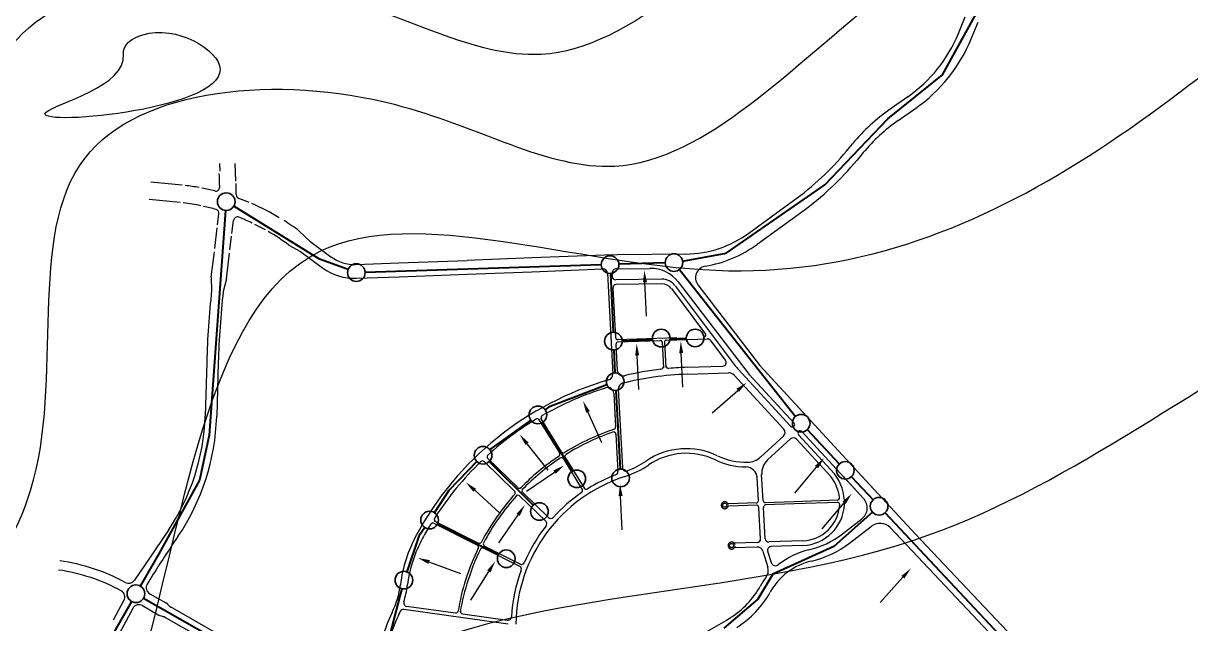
# Model space of a CAD drawing. Header units: millimetres. Extents: x 3174 to 4662, y 498 to 1092.
# Drawn here: x 3297.9 to 3541.3, y 760.7 to 886 of the extents above; entities that cross this region are included whole.
import ezdxf

# ---------------------------------------------------------------- set-up
doc = ezdxf.new("R2010")
doc.units = ezdxf.units.MM
doc.linetypes.add('HIDDEN', pattern=[0.375, 0.25, -0.125])
doc.layers.add('dgx', color=3, linetype='Continuous')
doc.layers.add('河流', color=5, linetype='Continuous')
doc.layers.add('干管', color=2, linetype='Continuous', lineweight=50)
doc.layers.add('节点', color=6, linetype='Continuous', lineweight=50)

msp = doc.modelspace()

# ---------------------------------------------------------------- linework, layer by layer
for p, q in [((3492.83, 883.86), (3494.25, 887.32)), ((3495.52, 882.76), (3496.94, 886.23)), ((3482.27, 870.62), (3478.58, 868.04)), ((3480.25, 865.66), (3483.93, 868.24)), ((3469.47, 859.29), (3470.77, 860.85)), ((3473, 858.99), (3471.7, 857.44)), ((3338.79, 856.74), (3338.85, 855.13)), ((3341.97, 856.74), (3342.1, 853.05)), ((3330.97, 852.22), (3324.42, 852.84)), ((3330.56, 848.58), (3324.11, 849.19)), ((3449.16, 842.19), (3458.47, 848.98)), ((3338.38, 843.91), (3338.66, 846.22)), ((3341.36, 842.14), (3341.69, 844.83)), ((3450.87, 839.85), (3460.18, 846.63)), ((3337.78, 839.01), (3338.3, 843.29)), ((3355.4, 842.63), (3357.6, 840.53)), ((3340.91, 838.69), (3341.26, 841.53)), ((3340.94, 838.71), (3341.28, 841.51)), ((3357.6, 840.53), (3362, 837.27)), ((3337.05, 833.01), (3337.7, 838.29)), ((3340.21, 832.63), (3340.86, 838.04)), ((3353.22, 839.69), (3355.65, 838.36)), ((3355.65, 838.36), (3360.27, 834.94)), ((3419.04, 837.56), (3403.86, 837)), ((3421.75, 837.66), (3419.04, 837.56)), ((3436.02, 837.83), (3421.75, 837.66)), ((3367.2, 835.66), (3376.14, 835.99)), ((3376.14, 835.99), (3390.38, 836.51)), ((3403.86, 837), (3390.38, 836.51)), ((3421.56, 834.76), (3428.57, 834.84)), ((3337.05, 833.01), (3337.12, 830.24)), ((3340.21, 832.63), (3339.53, 830.02)), ((3367.31, 832.76), (3376.2, 833.08)), ((3376.2, 833.08), (3390.39, 833.6)), ((3390.39, 833.6), (3403.92, 834.1)), ((3403.92, 834.1), (3418.67, 834.71)), ((3419.67, 833.8), (3420.77, 812.79)), ((3420.61, 833.73), (3420.64, 833.13)), ((3430.99, 832.58), (3421.37, 832.45)), ((3420.77, 830.72), (3421.35, 820.42)), ((3431, 831.61), (3421.39, 831.48)), ((3432.98, 830.63), (3440.12, 821.13)), ((3433.75, 831.21), (3446.31, 814.51)), ((3434.42, 832), (3449.22, 812.71)), ((3438.52, 831.42), (3451.44, 814.58)), ((3421.42, 818.98), (3421.7, 813.55)), ((3441.09, 819.84), (3444.27, 815.62)), ((3336.1, 815.28), (3335.76, 803.97)), ((3338.52, 815.21), (3338.18, 803.9)), ((3436.3, 814.2), (3443.71, 814.45)), ((3436.35, 812.75), (3444.93, 813.04)), ((3446.93, 813.77), (3457.85, 801.91)), ((3451.44, 814.58), (3475.14, 788.85)), ((3446.05, 812.58), (3456.46, 801.28)), ((3449.22, 812.71), (3458.56, 802.56)), ((3420.98, 808.81), (3421.35, 801.74)), ((3421.91, 809.62), (3422.37, 800.79)), ((3409.7, 796.31), (3405.34, 803.36)), ((3410.09, 796.58), (3405.77, 803.59)), ((3422.37, 800.79), (3422.77, 793.23)), ((3460.2, 800.78), (3473.07, 786.82)), ((3421.43, 800.23), (3421.84, 792.47)), ((3451.58, 795.47), (3456.4, 799.91)), ((3453.06, 794.86), (3457.81, 799.24)), ((3459.04, 799.18), (3466.24, 791.37)), ((3459.49, 800.13), (3466.98, 791.99)), ((3400.29, 788.36), (3393.97, 794.51)), ((3400.94, 789.08), (3394.71, 795.14)), ((3410.46, 795.07), (3414.47, 788.57)), ((3410.86, 795.35), (3414.86, 788.87)), ((3451.15, 786.39), (3450.88, 791.13)), ((3452.11, 786.4), (3451.81, 791.79)), ((3466.15, 791.46), (3466.24, 791.37)), ((3468.78, 791.46), (3473.07, 786.82)), ((3472.73, 791.46), (3483.82, 779.42)), ((3406.78, 782.05), (3401.34, 787.35)), ((3407.34, 782.86), (3401.99, 788.07)), ((3451.59, 778.42), (3451.23, 784.94)), ((3452.56, 778.42), (3452.2, 784.95)), ((3392.51, 777.08), (3383.25, 781.74)), ((3392.73, 777.52), (3383.6, 782.1)), ((3468.64, 779.41), (3472.7, 782.55)), ((3328.1, 780.23), (3325.33, 776.13)), ((3330.1, 778.87), (3328.93, 777.14)), ((3470.11, 777.5), (3474.7, 781.04)), ((3478.59, 780.73), (3504.68, 753.15)), ((3478.59, 780.73), (3481.86, 777.27)), ((3508.89, 752.93), (3483.82, 779.42)), ((3401.56, 772.53), (3393.81, 776.43)), ((3394.03, 776.86), (3401.65, 773.03)), ((3450.89, 777.65), (3446.08, 777.49)), ((3450.86, 776.68), (3446.11, 776.52)), ((3460.37, 777.98), (3453.31, 777.74)), ((3460.41, 777.01), (3453.73, 776.78)), ((3325.33, 776.13), (3321.01, 769.75)), ((3452.06, 775.83), (3453.08, 772.46)), ((3453.06, 775.85), (3453.78, 773.48)), ((3324.22, 766.94), (3327.58, 765.03)), ((3318.85, 765.57), (3316.62, 761.44)), ((3318.85, 765.57), (3316.62, 761.44)), ((3322.69, 764.47), (3326.14, 762.5)), ((3327.95, 764.74), (3328.42, 764.3)), ((3377.79, 764.34), (3387.96, 762.94)), ((3320.7, 763.89), (3314.55, 752.49)), ((3326.57, 762.32), (3327.19, 762.15)), ((3327.25, 762.15), (3347.68, 750.51)), ((3328.45, 764.25), (3347.18, 753.58)), ((3377.22, 763.69), (3398.94, 760.69)), ((3389.4, 762.74), (3398.81, 761.45))]:
    msp.add_line(p, q)
at = {"linetype": 'HIDDEN', "ltscale": 50}
for p, q in [((3421.62, 819.96), (3440.13, 820.6)), ((3421.66, 819.48), (3430.71, 819.79)), ((3431.06, 819.47), (3431.35, 814.05)), ((3431.55, 819.47), (3431.82, 814.16)), ((3431.87, 819.83), (3440.75, 820.14)), ((3467.78, 786.47), (3458.54, 786.15)), ((3450.9, 785.89), (3444.88, 785.68)), ((3450.94, 785.4), (3444.9, 785.2)), ((3458.54, 786.15), (3452.4, 785.94)), ((3458.6, 785.67), (3452.44, 785.46)), ((3467.8, 785.99), (3458.6, 785.67))]:
    msp.add_line(p, q, dxfattribs=at)
for centre in [(3444.11, 785.41), (3445.55, 776.99)]:
    msp.add_circle(centre, 0.436, dxfattribs=at)
for centre, radius, start, end in [((3465.05, 895.2), 30.01, 305.0111, 337.7933), ((3465.05, 895.2), 32.91, 305.0111, 337.7933), ((3501.63, 835.13), 40.17, 125.0111, 140.1954), ((3501.63, 835.13), 37.27, 125.0111, 140.1954), ((3422.25, 898.64), 61.47, 306.1013, 320.1954), ((3422.25, 898.64), 64.37, 306.1013, 320.1954), ((3292.38, 851.48), 46.43, 0.3929, 3.9073), ((3325.49, 802.28), 50.23, 79.645, 82.9764), ((3291.9, 851.5), 50.37, 358.5601, 1.2061), ((3325.49, 802.28), 50.23, 75.8453, 78.9718), ((3337.98, 851.79), 0.833, 255.8453, 0.3929), ((3343.09, 850.21), 0.833, 178.5601, 249.8366), ((3325.49, 802.28), 46.57, 78.3896, 82.938), ((3325.49, 802.28), 46.57, 74.3443, 77.6397), ((3337.83, 846.32), 0.833, 353.0835, 74.3443), ((3325.49, 802.28), 50.23, 67.1831, 69.8366), ((3325.49, 802.28), 50.23, 59.1678, 66.51), ((3342.51, 844.73), 0.833, 68.1465, 173.0835), ((3325.49, 802.28), 46.57, 64.4308, 68.1465), ((3325.49, 802.28), 50.23, 53.4484, 57.8261), ((3325.49, 802.28), 46.57, 60.6099, 63.6809), ((3325.49, 802.28), 46.57, 60.6099, 63.6809), ((3325.49, 802.28), 46.57, 53.4484, 59.8058), ((3435.76, 860.57), 22.75, 270.66, 306.1013), ((3435.76, 860.57), 25.65, 279.6035, 306.1013), ((3366.9, 843.88), 8.23, 233.4484, 272.1051), ((3366.9, 843.88), 11.13, 233.4484, 272.1051), ((3428.66, 827.58), 7.26, 37.5032, 90.66), ((3440.44, 832.89), 2.42, 99.6035, 217.5032), ((3418.71, 833.75), 0.968, 2.9975, 92.3749), ((3421.57, 833.79), 0.968, 90.66, 183.192), ((3421.36, 833.17), 0.726, 183.192, 270.7736), ((3431.03, 829.19), 3.39, 36.9386, 90.7736), ((3530.82, 809.5), 194.81, 173.8909, 178.3001), ((3530.82, 809.5), 192.39, 173.8793, 178.3001), ((3421.5, 830.76), 0.726, 90.66, 183.192), ((3431.03, 829.19), 2.42, 36.9386, 90.7736), ((3439.85, 820.93), 0.339, 271.9772, 36.9386), ((3421.9, 819), 0.484, 91.9772, 183.0034), ((3440.51, 819.4), 0.726, 36.9386, 91.9772), ((3443.69, 815.18), 0.726, 271.9773, 36.9386), ((3422.91, 813.61), 1.21, 183.0034, 283.3353), ((3438.61, 747.4), 66.84, 96.6939, 103.3353), ((3430.75, 814.36), 0.581, 276.6939, 3.0034), ((3432.39, 814.53), 0.581, 183.0034, 275.2935), ((3438.61, 747.4), 66.84, 91.9772, 95.2935), ((3444.98, 811.59), 1.45, 42.6456, 91.9773), ((3454.05, 820.33), 9.68, 216.9386, 222.6456), ((3438.61, 747.4), 66.84, 106.2497, 151.5541), ((3419.56, 812.73), 1.21, 286.2497, 2.9975), ((3423.12, 809.68), 1.21, 103.9661, 183.0034), ((3438.61, 747.4), 65.39, 98.2292, 103.9661), ((3438.61, 747.4), 65.39, 91.9772, 98.2292), ((3438.61, 747.4), 65.39, 107.0648, 119.8724), ((3419.77, 808.75), 1.21, 3.0034, 107.0648), ((3291.01, 805.3), 44.77, 325.9382, 358.2935), ((3291.01, 805.3), 47.19, 325.9382, 358.2935), ((3438.61, 747.4), 65.39, 121.1545, 132.1495), ((3405.03, 802.94), 0.484, 31.706, 121.1545), ((3406.28, 803.68), 0.484, 119.8724, 211.706), ((3436.45, 755.12), 48.64, 108.2235, 121.8745), ((3420.87, 801.71), 0.484, 288.4868, 3.0034), ((3455.74, 800.62), 0.968, 312.6456, 42.6456), ((3458.21, 802.23), 0.484, 222.6456, 42.6456), ((3459.85, 800.45), 0.484, 42.6456, 222.6456), ((3436.45, 755.12), 48.16, 108.6987, 121.8796), ((3420.95, 800.21), 0.484, 3.0034, 108.9708), ((3458.4, 798.59), 0.871, 42.6456, 132.6456), ((3409.28, 796.05), 0.484, 303.5683, 31.706), ((3410.51, 796.84), 0.484, 211.706, 301.8745), ((3411.27, 795.6), 0.484, 121.8796, 211.706), ((3436.11, 782.2), 15, 64.5147, 124.0596), ((3436.11, 782.2), 14.04, 64.5147, 124.0596), ((3438.61, 747.4), 65.39, 133.904, 147.213), ((3393.62, 794.14), 0.508, 45.8043, 133.904), ((3395.07, 795.5), 0.508, 132.1495, 225.8043), ((3436.45, 755.12), 48.64, 123.5683, 135.9645), ((3436.45, 755.12), 48.16, 123.6251, 135.9694), ((3410.05, 794.82), 0.484, 31.706, 123.6251), ((3417.14, 810.27), 19.84, 288.0155, 304.0596), ((3417.14, 810.27), 18.88, 290.4978, 304.0596), ((3448.61, 808.42), 15, 244.5147, 269.5271), ((3448.61, 808.42), 14.04, 244.5147, 271.077), ((3448.79, 798.5), 4.11, 271.077, 312.6456), ((3455.68, 792.01), 3.87, 132.6456, 183.2016), ((3433.45, 760.1), 32.91, 108.0155, 179.1367), ((3433.45, 760.1), 33.88, 110.8904, 121.905), ((3421.11, 792.43), 0.726, 290.8904, 3.0034), ((3423.49, 793.27), 0.726, 183.0034, 290.4978), ((3448.46, 790.99), 2.42, 3.2016, 89.5271), ((3448.46, 791.13), 2.42, 3.2016, 7.9392), ((3458.91, 785.82), 9.2, 7.4376, 37.1395), ((3458.91, 785.82), 10.16, 358.808, 37.4084), ((3401.28, 789.42), 0.484, 225.8043, 315.7105), ((3402.32, 788.41), 0.484, 135.7076, 225.8043), ((3413.86, 788.45), 0.581, 304.6423, 31.706), ((3415.24, 789.36), 0.581, 211.706, 301.905), ((3436.45, 755.12), 48.64, 137.7147, 152.3116), ((3436.45, 755.12), 48.16, 137.773, 152.2813), ((3399.96, 788.01), 0.484, 317.9689, 45.8043), ((3401, 787), 0.484, 45.8043, 138.0349), ((3433.45, 760.1), 33.88, 124.6423, 137.73), ((3450.66, 786.36), 0.484, 271.9772, 3.2016), ((3452.6, 786.43), 0.484, 183.2016, 271.9772), ((3467.55, 786.95), 0.484, 271.9772, 7.4376), ((3470.93, 784.85), 2.9, 307.6489, 42.6456), ((3450.74, 784.91), 0.484, 3.2016, 91.9772), ((3452.68, 784.98), 0.484, 91.9772, 183.2016), ((3460.1, 785.98), 8, 271.9772, 356.3), ((3460.09, 786), 8.99, 272.0183, 357.5139), ((3467.6, 785.5), 0.484, 356.3, 91.9772), ((3438.61, 747.4), 65.39, 148.6742, 151.5541), ((3383.25, 781.09), 0.581, 63.3043, 148.6742), ((3384.12, 782.49), 0.581, 147.213, 243.3043), ((3406.28, 781.53), 0.726, 321.747, 45.8043), ((3407.85, 783.38), 0.726, 225.8043, 317.73), ((3476.48, 778.74), 2.9, 43.4125, 127.6489), ((3406.01, 765.06), 29.77, 151.5541, 172.7296), ((3433.45, 760.1), 33.88, 141.747, 156.8949), ((3457.55, 793.78), 18.15, 283.0718, 307.6489), ((3488.31, 669.38), 192.39, 145.9382, 148.8315), ((3406.01, 765.06), 28.31, 151.5541, 172.7296), ((3436.45, 755.12), 48.64, 154.0051, 170.4708), ((3392.29, 776.65), 0.484, 334.0051, 63.3043), ((3392.95, 777.95), 0.484, 243.3043, 332.3116), ((3393.59, 776), 0.484, 63.3043, 154.0264), ((3394.24, 777.3), 0.484, 152.2813, 243.3043), ((3450.9, 775.48), 1.21, 16.8582, 91.9772), ((3450.87, 778.38), 0.726, 271.9772, 3.2016), ((3453.29, 778.46), 0.726, 183.2016, 271.9856), ((3453.76, 776.06), 0.726, 91.9772, 196.8582), ((3457.55, 793.78), 20.57, 283.0718, 307.6489), ((3436.45, 755.12), 48.16, 154.0264, 170.4195), ((3465.21, 760.78), 15.73, 103.0718, 128.9843), ((3300, 734.5), 37.75, 61.0404, 82.0447), ((3300, 734.5), 39.69, 61.2163, 82.0447), ((3433.45, 760.1), 33.88, 159.6415, 176.5828), ((3401.15, 772.09), 0.581, 339.6415, 63.3043), ((3401.76, 773.63), 0.581, 243.3043, 336.8949), ((3402.06, 774.15), 0.581, 320.1281, 332.2139), ((3450.76, 771.76), 2.42, 322.7682, 16.8582), ((3465.21, 760.78), 13.31, 103.0718, 150.7647), ((3454.71, 773.76), 0.968, 196.8582, 308.9843), ((3319.81, 770.56), 1.45, 241.2163, 325.9382), ((3465.21, 760.78), 15.73, 142.7682, 150.7647), ((3465.21, 760.78), 15.73, 142.7682, 150.7647), ((3317.58, 766.26), 1.45, 331.6693, 61.0404), ((3324.94, 768.2), 1.45, 148.8315, 240.3399), ((3358, 771.18), 18.63, 334.0897, 352.7296), ((3358, 771.18), 20.09, 342.8966, 352.7296), ((3435.65, 777.33), 18.15, 302.2045, 330.7647), ((3435.65, 777.33), 20.57, 302.2045, 330.7647), ((3321.98, 763.2), 1.45, 60.3399, 151.6693), ((3326.62, 763.35), 1.94, 46.3037, 60.3399), ((3329.09, 765), 0.968, 226.3037, 240.3399), ((3377.89, 765.06), 0.726, 162.8966, 262.1529), ((3327.1, 764.19), 1.94, 240.3399, 254.3762), ((3326.93, 761.22), 0.968, 60.3399, 74.3762), ((3401.53, 750.03), 29.77, 154.0897, 180), ((3401.53, 750.03), 28.31, 154.0897, 180), ((3358, 771.18), 20.09, 334.0897, 336.7561), ((3377.12, 762.97), 0.726, 82.1529, 156.7561), ((3388.03, 763.42), 0.484, 262.1529, 350.2731), ((3389.47, 763.22), 0.484, 170.2158, 262.1529), ((3398.91, 762.16), 0.726, 262.1529, 356.5828), ((3394.38, 842.85), 95.59, 296.8818, 302.2045)]:
    msp.add_arc(centre, radius, start, end)
at = {"ltscale": 50}
msp.add_arc((3421.83, 820.45), 0.484, 183.192, 271.9772, dxfattribs=at)
at = {"linetype": 'HIDDEN', "ltscale": 50}
for centre, radius, start, end in [((3430.72, 819.45), 0.339, 3.0034, 91.9772), ((3431.88, 819.49), 0.339, 91.9772, 183.0034), ((3444.11, 785.41), 0.726, 28.365, 335.5894), ((3444.88, 785.82), 0.145, 208.365, 271.9772), ((3444.9, 785.05), 0.145, 91.9772, 155.5894), ((3445.55, 776.99), 0.726, 30.1559, 333.7986), ((3446.31, 777.42), 0.145, 210.1559, 271.9772), ((3446.33, 776.6), 0.145, 91.9772, 153.7986)]:
    msp.add_arc(centre, radius, start, end, dxfattribs=at)
at = {"layer": 'dgx', "color": 1, "lineweight": 50}
msp.add_line((3404.12, 791.11), (3404.12, 791.11), dxfattribs=at)
at = {"layer": 'dgx'}
for points in [[(3268.44, 646.47), (3320.83, 745.61), (3359.73, 838.4), (3442.28, 834.43), (3583.57, 908.19), (3684.38, 962.12), (3708.98, 962.91)], [(3300.19, 618.71), (3370.04, 751.16), (3483.55, 778.12), (3570.07, 824.92), (3741.53, 902.64), (3757.4, 920.09)], [(3300.99, 595.71), (3416.88, 686.92), (3472.44, 740.85), (3569.28, 747.19), (3684.38, 800.33), (3803.44, 864.57)], [(3343.23, 574.94), (3528.55, 682.74), (3646.6, 716.98), (3769.73, 793.08), (3823.04, 833.66)], [(3380.04, 547.03), (3553.94, 648.5), (3740.53, 682.74), (3825.58, 748.69), (3838.27, 770.25)]]:
    msp.add_spline(points, degree=3, dxfattribs=at)
at = {"layer": '干管', "color": 1, "linetype": 'ByBlock', "lineweight": -3}
for p, q in [((3427.78, 824.86), (3427.47, 831.93)), ((3426.17, 809.58), (3425.85, 816.65)), ((3435.36, 810.07), (3435.05, 817.14)), ((3441.47, 804.72), (3446.81, 809.38)), ((3418.46, 798.4), (3415.58, 804.88)), ((3407.3, 792.7), (3402.89, 798.24)), ((3402.78, 788.33), (3408.62, 792.33)), ((3458.71, 787.92), (3463.25, 793.36)), ((3397.24, 783.77), (3391.98, 788.52)), ((3422.7, 780.27), (3422.39, 787.35)), ((3464.46, 780.46), (3468.99, 785.9)), ((3396.99, 777.59), (3401.03, 783.41)), ((3389.11, 771.1), (3382.47, 773.55)), ((3391.18, 765.59), (3394.93, 771.6)), ((3476.5, 765.14), (3481.26, 770.39))]:
    msp.add_line(p, q, dxfattribs=at)
at = {"layer": '干管', "color": 5, "linetype": 'ByBlock', "lineweight": 40}
for p, q in [((3380.36, 778.93), (3377.81, 771.52)), ((3381.57, 780.78), (3380.36, 778.93)), ((3376.75, 768.01), (3373.1, 753.97))]:
    msp.add_line(p, q, dxfattribs=at)
at = {"layer": '干管', "color": 1, "linetype": 'ByBlock', "lineweight": 40}
for points in [[(3435.33, 836.37), (3444.41, 838.03), (3464.95, 852.25), (3478.12, 866.04), (3489.55, 875.24), (3498.04, 890.71), (3503.63, 893.79), (3517.55, 896.59), (3535.69, 906.73), (3577.87, 920.92), (3591.66, 932.18), (3628.71, 949.65)], [(3365.58, 834.58), (3359.59, 836.78), (3341.73, 847.78)], [(3340.04, 846.92), (3336.62, 800.04), (3334.58, 790.66), (3326.1, 775.26), (3322.25, 768.54)], [(3418.36, 835.56), (3369.14, 834)], [(3431.69, 835.98), (3422.03, 835.68)], [(3446.83, 819.16), (3458.85, 803.91)], [(3461.31, 801.18), (3468, 794.03)], [(3470.51, 791.35), (3475.03, 786.53)], [(3477.54, 783.85), (3508.57, 750.72)], [(3320.42, 765.35), (3312.6, 751.68), (3306.41, 744.23), (3297.46, 736.72), (3286.56, 718.72)]]:
    msp.add_lwpolyline(points, dxfattribs=at)
at = {"layer": '干管', "color": 5, "linetype": 'ByBlock', "lineweight": 40}
for points in [[(3420.28, 833.78), (3420.82, 821.49)], [(3420.98, 817.82), (3421.19, 813.02)], [(3419.56, 810.53), (3407.36, 805.84), (3406.65, 805.33)], [(3403.67, 803.19), (3395.1, 797.04)], [(3392.44, 794.52), (3386.57, 788.49), (3383.57, 783.86)], [(3474.92, 783.97), (3466.85, 776.77), (3454.12, 771.04), (3451.01, 765.79), (3443.92, 759.76)]]:
    msp.add_lwpolyline(points, dxfattribs=at)
at = {"layer": '干管', "color": 4, "linetype": 'ByBlock', "lineweight": 40}
msp.add_lwpolyline([(3434.66, 834.6), (3446.83, 819.16)], dxfattribs=at)
at = {"layer": '干管', "color": 2, "linetype": 'ByBlock', "lineweight": 40}
for points in [[(3432.7, 820.1), (3436.11, 820.24)], [(3422.74, 819.72), (3427.41, 819.9)], [(3427.41, 819.9), (3429.06, 819.96)], [(3421.38, 809.36), (3422.3, 792.94)], [(3406.12, 802.7), (3412.32, 792.49)], [(3395, 794.52), (3404.17, 785.39)], [(3384.21, 781.5), (3396.92, 775.07)], [(3322.93, 766.03), (3349.2, 751.07), (3358.46, 747.77)]]:
    msp.add_lwpolyline(points, dxfattribs=at)
at = {"layer": '干管', "color": 1, "linetype": 'ByBlock', "lineweight": -3}
for points in [[(3427.06, 831.92), (3427.89, 831.95), (3427.36, 834.43)], [(3425.44, 816.63), (3426.27, 816.67), (3425.74, 819.15)], [(3434.63, 817.12), (3435.46, 817.16), (3434.94, 819.64)], [(3446.53, 809.69), (3447.08, 809.06), (3448.69, 811.02)], [(3415.2, 804.71), (3415.97, 805.05), (3414.57, 807.16)], [(3402.57, 797.98), (3403.22, 798.5), (3401.33, 800.2)], [(3408.39, 792.68), (3408.86, 791.99), (3410.68, 793.75)], [(3462.93, 793.63), (3463.57, 793.09), (3464.85, 795.28)], [(3391.7, 788.21), (3392.26, 788.83), (3390.13, 790.19)], [(3421.97, 787.33), (3422.81, 787.36), (3422.28, 789.84)], [(3468.67, 786.17), (3469.31, 785.64), (3470.59, 787.82)], [(3400.68, 783.65), (3401.37, 783.18), (3402.45, 785.47)], [(3382.32, 773.16), (3382.61, 773.94), (3380.12, 774.42)], [(3394.58, 771.82), (3395.28, 771.37), (3396.26, 773.72)], [(3480.95, 770.67), (3481.57, 770.11), (3482.94, 772.24)]]:
    msp.add_solid(points, dxfattribs=at)
at = {"layer": '河流', "start_tangent": (0.530322, 0.847796)}
for points in [[(3242.12, 687.78), (3257.44, 711.95), (3259.86, 762.71), (3284.05, 811.87), (3295.34, 881.16), (3359.86, 892.44), (3405.83, 879.55), (3461.47, 915), (3544.53, 960.12), (3617.92, 1002.02), (3696.44, 1012.92)], [(3257.44, 664.41), (3272.76, 688.59), (3275.18, 739.35), (3299.38, 788.5), (3310.67, 857.79), (3375.18, 869.07), (3421.15, 856.18), (3476.79, 891.63), (3559.85, 936.76), (3633.24, 978.65), (3702.64, 993.45)]]:
    msp.add_spline(points, degree=3, dxfattribs=at)
at = {"layer": '河流', "start_tangent": (0.11472, -0.993398), "end_tangent": (0.11472, -0.993398)}
msp.add_spline([(3318.73, 879.55), (3302.6, 867.46), (3338.89, 876.33), (3322.76, 883.58), (3318.73, 879.55)], degree=3, dxfattribs=at)
at = {"layer": '节点', "color": 3, "linetype": 'ByBlock', "lineweight": 35}
for centre in [(3340.17, 848.75), (3420.2, 835.62), (3433.53, 836.04), (3367.3, 833.95), (3420.9, 819.65), (3430.87, 820.28), (3437.94, 820.31), (3421.27, 811.19), (3405.16, 804.26), (3460.05, 802.52), (3393.72, 795.84), (3469.26, 792.69), (3413.27, 790.92), (3422.4, 791.1), (3476.29, 785.19), (3382.57, 782.32), (3405.47, 784.1), (3398.56, 774.24), (3377.21, 769.78), (3321.34, 766.94)]:
    msp.add_circle(centre, 1.84, dxfattribs=at)

doc.saveas('drawing.dxf')
